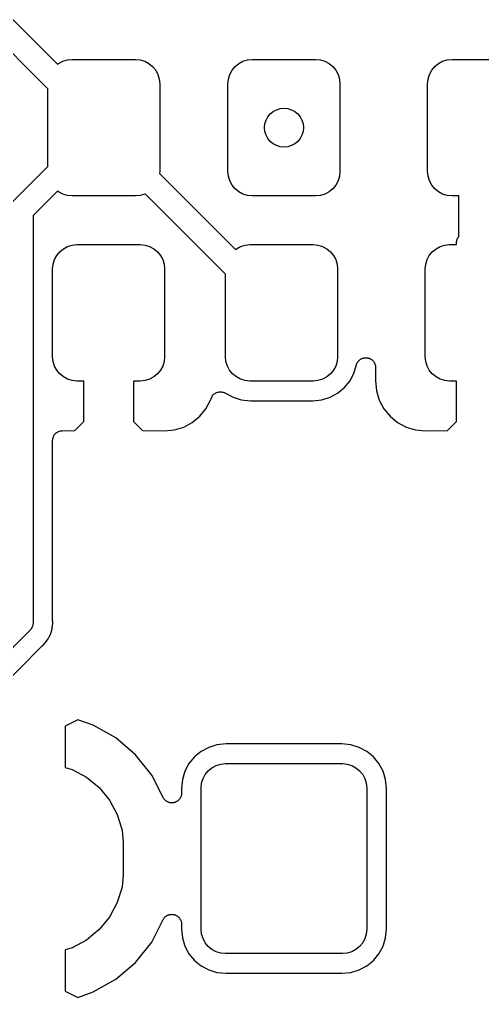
# Model space of a CAD drawing. Extents: x 73.2 to 146.9, y -82.5 to -28.5.
# Drawn here: x 96.69 to 101.44, y -60.22 to -50.19 of the extents above; entities that cross this region are included whole.
import ezdxf

# ---------------------------------------------------------------- set-up
doc = ezdxf.new("R2010")
doc.units = 0
doc.header["$MEASUREMENT"] = 0
doc.layers.add('BLACK', color=7, linetype='CONTINUOUS')

msp = doc.modelspace()

# ---------------------------------------------------------------- linework, layer by layer
at = {"layer": 'BLACK', "linetype": 'CONTINUOUS'}
for p, q in [((96.6177, -50.1909), (97.0194, -50.5926)), ((96.8426, -50.7694), (96.4732, -50.4)), ((97.0194, -50.5926), (97.0194, -50.5926)), ((97.0194, -50.5926), (97.0767, -50.6499)), ((97.0767, -50.6499), (97.0861, -50.6421)), ((97.0861, -50.6421), (97.1293, -50.619)), ((97.1293, -50.619), (97.1762, -50.6048)), ((97.1762, -50.6048), (97.225, -50.6)), ((97.225, -50.6), (97.875, -50.6)), ((97.875, -50.6), (97.9238, -50.6048)), ((97.9238, -50.6048), (97.9707, -50.619)), ((97.9707, -50.619), (98.0139, -50.6421)), ((98.0139, -50.6421), (98.0518, -50.6732)), ((98.8982, -50.6732), (98.9361, -50.6421)), ((98.9361, -50.6421), (98.9793, -50.619)), ((98.9793, -50.619), (99.0262, -50.6048)), ((99.0262, -50.6048), (99.075, -50.6)), ((99.075, -50.6), (99.725, -50.6)), ((99.725, -50.6), (99.7738, -50.6048)), ((99.7738, -50.6048), (99.8207, -50.619)), ((99.8207, -50.619), (99.8639, -50.6421)), ((99.8639, -50.6421), (99.9018, -50.6732)), ((100.948, -50.6732), (100.986, -50.6421)), ((100.986, -50.6421), (101.029, -50.619)), ((101.029, -50.619), (101.076, -50.6048)), ((101.076, -50.6048), (101.125, -50.6)), ((101.125, -50.6), (101.775, -50.6)), ((96.975, -50.9018), (96.8426, -50.7694)), ((96.8426, -50.7694), (96.8426, -50.7694)), ((98.0518, -50.6732), (98.0829, -50.7111)), ((98.0829, -50.7111), (98.106, -50.7543)), ((98.106, -50.7543), (98.1202, -50.8012)), ((98.8298, -50.8012), (98.844, -50.7543)), ((98.844, -50.7543), (98.8671, -50.7111)), ((98.8671, -50.7111), (98.8982, -50.6732)), ((99.9018, -50.6732), (99.9329, -50.7111)), ((99.9329, -50.7111), (99.956, -50.7543)), ((99.956, -50.7543), (99.9702, -50.8012)), ((100.88, -50.8012), (100.894, -50.7543)), ((100.894, -50.7543), (100.917, -50.7111)), ((100.917, -50.7111), (100.948, -50.6732)), ((98.1202, -50.8012), (98.125, -50.85)), ((98.125, -50.85), (98.125, -51.75)), ((98.825, -50.85), (98.8298, -50.8012)), ((98.825, -51.75), (98.825, -50.85)), ((99.9702, -50.8012), (99.975, -50.85)), ((99.975, -50.85), (99.975, -51.75)), ((100.875, -50.85), (100.88, -50.8012)), ((100.875, -51.75), (100.875, -50.85)), ((96.975, -51.6982), (96.975, -50.9018)), ((96.6159, -52.0573), (96.975, -51.6982)), ((98.125, -51.75), (98.1229, -51.7711)), ((98.1229, -51.7711), (98.9017, -52.5499)), ((98.8298, -51.7988), (98.825, -51.75)), ((99.975, -51.75), (99.9702, -51.7988)), ((100.88, -51.7988), (100.875, -51.75)), ((98.844, -51.8457), (98.8298, -51.7988)), ((98.8671, -51.8889), (98.844, -51.8457)), ((99.956, -51.8457), (99.9329, -51.8889)), ((99.9702, -51.7988), (99.956, -51.8457)), ((100.894, -51.8457), (100.88, -51.7988)), ((100.917, -51.8889), (100.894, -51.8457)), ((97.0767, -51.9501), (96.825, -52.2018)), ((97.0861, -51.9579), (97.0767, -51.9501)), ((97.1293, -51.981), (97.0861, -51.9579)), ((98.8982, -51.9268), (98.8671, -51.8889)), ((98.9361, -51.9579), (98.8982, -51.9268)), ((98.9793, -51.981), (98.9361, -51.9579)), ((99.8639, -51.9579), (99.8207, -51.981)), ((99.9018, -51.9268), (99.8639, -51.9579)), ((99.9329, -51.8889), (99.9018, -51.9268)), ((100.948, -51.9268), (100.917, -51.8889)), ((100.986, -51.9579), (100.948, -51.9268)), ((101.029, -51.981), (100.986, -51.9579)), ((97.1762, -51.9952), (97.1293, -51.981)), ((97.225, -52), (97.1762, -51.9952)), ((97.875, -52), (97.225, -52)), ((97.9238, -51.9952), (97.875, -52)), ((97.9707, -51.981), (97.9238, -51.9952)), ((97.9762, -51.978), (97.9707, -51.981)), ((98.8, -52.8018), (97.9762, -51.978)), ((99.0262, -51.9952), (98.9793, -51.981)), ((99.075, -52), (99.0262, -51.9952)), ((99.725, -52), (99.075, -52)), ((99.7738, -51.9952), (99.725, -52)), ((99.8207, -51.981), (99.7738, -51.9952)), ((101.076, -51.9952), (101.029, -51.981)), ((101.125, -52), (101.076, -51.9952)), ((101.196, -52), (101.125, -52)), ((101.196, -52.4155), (101.196, -52)), ((96.825, -52.2018), (96.825, -56.3689)), ((101.171, -52.4796), (101.172, -52.4704)), ((101.172, -52.4704), (101.173, -52.4612)), ((101.173, -52.4602), (101.176, -52.4514)), ((101.173, -52.4607), (101.173, -52.4602)), ((101.173, -52.4612), (101.173, -52.4607)), ((101.176, -52.4514), (101.179, -52.4426)), ((101.179, -52.4416), (101.184, -52.4335)), ((101.179, -52.4421), (101.179, -52.4416)), ((101.179, -52.4426), (101.179, -52.4421)), ((101.184, -52.4335), (101.188, -52.4254)), ((101.188, -52.4245), (101.194, -52.4175)), ((101.188, -52.425), (101.188, -52.4245)), ((101.188, -52.4254), (101.188, -52.425)), ((101.194, -52.4175), (101.196, -52.4155)), ((97.0671, -52.6111), (97.0982, -52.5732)), ((97.0982, -52.5732), (97.1361, -52.5421)), ((97.1361, -52.5421), (97.1793, -52.519)), ((97.1793, -52.519), (97.2262, -52.5048)), ((97.2262, -52.5048), (97.275, -52.5)), ((97.275, -52.5), (97.925, -52.5)), ((97.925, -52.5), (97.9738, -52.5048)), ((97.9738, -52.5048), (98.0207, -52.519)), ((98.0207, -52.519), (98.0639, -52.5421)), ((98.0639, -52.5421), (98.1018, -52.5732)), ((98.1018, -52.5732), (98.1329, -52.6111)), ((98.9017, -52.5499), (98.9111, -52.5421)), ((98.9111, -52.5421), (98.9543, -52.519)), ((98.9543, -52.519), (99.0012, -52.5048)), ((99.0012, -52.5048), (99.05, -52.5)), ((99.05, -52.5), (99.7, -52.5)), ((99.7, -52.5), (99.7488, -52.5048)), ((99.7488, -52.5048), (99.7957, -52.519)), ((99.7957, -52.519), (99.8389, -52.5421)), ((99.8389, -52.5421), (99.8768, -52.5732)), ((99.8768, -52.5732), (99.9079, -52.6111)), ((100.892, -52.6111), (100.923, -52.5732)), ((100.923, -52.5732), (100.961, -52.5421)), ((100.961, -52.5421), (101.004, -52.519)), ((101.004, -52.519), (101.051, -52.5048)), ((101.051, -52.5048), (101.1, -52.5)), ((101.1, -52.5), (101.171, -52.5)), ((101.171, -52.4806), (101.171, -52.4796)), ((101.171, -52.4807), (101.171, -52.4806)), ((101.171, -52.481), (101.171, -52.4807)), ((101.171, -52.4807), (101.171, -52.4807)), ((101.171, -52.5), (101.171, -52.481)), ((97.0298, -52.7012), (97.044, -52.6543)), ((97.044, -52.6543), (97.0671, -52.6111)), ((98.1329, -52.6111), (98.156, -52.6543)), ((98.156, -52.6543), (98.1702, -52.7012)), ((99.9079, -52.6111), (99.931, -52.6543)), ((99.931, -52.6543), (99.9452, -52.7012)), ((100.855, -52.7012), (100.869, -52.6543)), ((100.869, -52.6543), (100.892, -52.6111)), ((97.025, -52.75), (97.0298, -52.7012)), ((97.025, -53.65), (97.025, -52.75)), ((98.1702, -52.7012), (98.175, -52.75)), ((98.175, -52.75), (98.175, -53.65)), ((99.9452, -52.7012), (99.95, -52.75)), ((99.95, -52.75), (99.95, -53.65)), ((100.85, -52.75), (100.855, -52.7012)), ((100.85, -53.65), (100.85, -52.75)), ((98.8, -53.65), (98.8, -52.8018)), ((97.0298, -53.6988), (97.025, -53.65)), ((98.175, -53.65), (98.1702, -53.6988)), ((98.8048, -53.6988), (98.8, -53.65)), ((99.95, -53.65), (99.9452, -53.6988)), ((100.178, -53.682), (100.182, -53.6792)), ((100.182, -53.6792), (100.186, -53.676)), ((100.186, -53.676), (100.19, -53.6739)), ((100.19, -53.6739), (100.194, -53.6714)), ((100.194, -53.6714), (100.199, -53.6694)), ((100.199, -53.6694), (100.203, -53.6671)), ((100.203, -53.6671), (100.208, -53.6658)), ((100.208, -53.6658), (100.212, -53.6641)), ((100.212, -53.6641), (100.217, -53.6631)), ((100.217, -53.6631), (100.222, -53.6617)), ((100.222, -53.6617), (100.227, -53.6613)), ((100.227, -53.6613), (100.231, -53.6605)), ((100.231, -53.6605), (100.236, -53.6605)), ((100.236, -53.6605), (100.242, -53.6601)), ((100.242, -53.6601), (100.246, -53.6606)), ((100.246, -53.6606), (100.251, -53.6606)), ((100.251, -53.6606), (100.256, -53.6617)), ((100.256, -53.6617), (100.261, -53.6623)), ((100.261, -53.6623), (100.265, -53.6636)), ((100.265, -53.6636), (100.27, -53.6646)), ((100.27, -53.6646), (100.275, -53.6666)), ((100.275, -53.6666), (100.28, -53.6682)), ((100.28, -53.6682), (100.284, -53.6704)), ((100.284, -53.6704), (100.288, -53.6722)), ((100.288, -53.6722), (100.292, -53.6751)), ((100.292, -53.6751), (100.297, -53.6776)), ((100.297, -53.6776), (100.3, -53.6805)), ((100.855, -53.6988), (100.85, -53.65)), ((97.044, -53.7457), (97.0298, -53.6988)), ((97.0671, -53.7889), (97.044, -53.7457)), ((98.156, -53.7457), (98.1329, -53.7889)), ((98.1702, -53.6988), (98.156, -53.7457)), ((98.819, -53.7457), (98.8048, -53.6988)), ((98.8421, -53.7889), (98.819, -53.7457)), ((99.931, -53.7457), (99.9079, -53.7889)), ((99.9452, -53.6988), (99.931, -53.7457)), ((100.117, -53.8226), (100.144, -53.731)), ((100.144, -53.731), (100.145, -53.7297)), ((100.145, -53.7297), (100.147, -53.7249)), ((100.147, -53.7249), (100.148, -53.72)), ((100.148, -53.72), (100.151, -53.716)), ((100.151, -53.716), (100.153, -53.7118)), ((100.153, -53.7118), (100.155, -53.7075)), ((100.155, -53.7075), (100.158, -53.703)), ((100.158, -53.703), (100.161, -53.6995)), ((100.161, -53.6995), (100.164, -53.6957)), ((100.164, -53.6957), (100.167, -53.6921)), ((100.167, -53.6921), (100.171, -53.6881)), ((100.171, -53.6881), (100.174, -53.6852)), ((100.174, -53.6852), (100.178, -53.682)), ((100.3, -53.6805), (100.304, -53.6831)), ((100.304, -53.6831), (100.308, -53.6868)), ((100.308, -53.6868), (100.312, -53.6901)), ((100.312, -53.6901), (100.314, -53.6937)), ((100.314, -53.6937), (100.318, -53.697)), ((100.318, -53.697), (100.321, -53.7013)), ((100.321, -53.7013), (100.324, -53.7053)), ((100.324, -53.7053), (100.326, -53.7094)), ((100.326, -53.7094), (100.328, -53.7132)), ((100.328, -53.7132), (100.33, -53.718)), ((100.33, -53.718), (100.333, -53.7226)), ((100.333, -53.7226), (100.334, -53.7271)), ((100.334, -53.7271), (100.336, -53.7313)), ((100.336, -53.7313), (100.337, -53.7364)), ((100.337, -53.7364), (100.338, -53.7414)), ((100.338, -53.7414), (100.339, -53.7459)), ((100.339, -53.7459), (100.34, -53.7504)), ((100.34, -53.7608), (100.339, -53.8955)), ((100.34, -53.7504), (100.34, -53.7556)), ((100.34, -53.7556), (100.34, -53.7608)), ((100.869, -53.7457), (100.855, -53.6988)), ((100.892, -53.7889), (100.869, -53.7457)), ((97.0982, -53.8268), (97.0671, -53.7889)), ((97.1361, -53.8579), (97.0982, -53.8268)), ((97.1793, -53.881), (97.1361, -53.8579)), ((98.0639, -53.8579), (98.0207, -53.881)), ((98.1018, -53.8268), (98.0639, -53.8579)), ((98.1329, -53.7889), (98.1018, -53.8268)), ((98.8732, -53.8268), (98.8421, -53.7889)), ((98.9111, -53.8579), (98.8732, -53.8268)), ((98.9543, -53.881), (98.9111, -53.8579)), ((99.8389, -53.8579), (99.7957, -53.881)), ((99.8768, -53.8268), (99.8389, -53.8579)), ((99.9079, -53.7889), (99.8768, -53.8268)), ((100.075, -53.9005), (100.117, -53.8226)), ((100.923, -53.8268), (100.892, -53.7889)), ((100.961, -53.8579), (100.923, -53.8268)), ((101.004, -53.881), (100.961, -53.8579)), ((97.2262, -53.8952), (97.1793, -53.881)), ((97.275, -53.9), (97.2262, -53.8952)), ((97.346, -53.9), (97.275, -53.9)), ((97.346, -54.3146), (97.346, -53.9)), ((97.925, -53.9), (97.854, -53.9)), ((97.854, -53.9), (97.854, -54.3146)), ((97.9738, -53.8952), (97.925, -53.9)), ((98.0207, -53.881), (97.9738, -53.8952)), ((99.0012, -53.8952), (98.9543, -53.881)), ((99.05, -53.9), (99.0012, -53.8952)), ((99.7, -53.9), (99.05, -53.9)), ((99.7488, -53.8952), (99.7, -53.9)), ((99.7957, -53.881), (99.7488, -53.8952)), ((99.9505, -54.025), (100.019, -53.9689)), ((100.019, -53.9689), (100.075, -53.9005)), ((100.339, -53.8955), (100.349, -53.9996)), ((101.051, -53.8952), (101.004, -53.881)), ((101.1, -53.9), (101.051, -53.8952)), ((101.171, -53.9), (101.1, -53.9)), ((101.171, -54.3146), (101.171, -53.9)), ((98.6466, -54.0953), (98.6509, -54.0811)), ((98.6509, -54.0811), (98.6512, -54.0804)), ((98.6512, -54.0803), (98.6513, -54.0798)), ((98.6512, -54.0804), (98.6512, -54.0803)), ((98.6512, -54.0803), (98.6512, -54.0803)), ((98.6513, -54.0798), (98.6551, -54.0711)), ((98.6551, -54.0711), (98.6588, -54.0624)), ((98.6588, -54.0624), (98.6589, -54.0621)), ((98.6589, -54.0621), (98.6591, -54.0618)), ((98.6591, -54.0618), (98.6644, -54.0541)), ((98.6644, -54.0541), (98.6697, -54.0462)), ((98.6697, -54.0462), (98.6699, -54.046)), ((98.6699, -54.046), (98.6701, -54.0457)), ((98.6701, -54.0457), (98.6769, -54.0391)), ((98.6769, -54.0391), (98.6836, -54.0325)), ((98.6836, -54.0325), (98.6838, -54.0323)), ((98.6838, -54.0323), (98.6841, -54.0321)), ((98.6841, -54.0321), (98.692, -54.0269)), ((98.692, -54.0269), (98.6999, -54.0217)), ((98.6999, -54.0217), (98.7001, -54.0216)), ((98.7001, -54.0216), (98.7004, -54.0214)), ((98.7004, -54.0214), (98.7092, -54.0179)), ((98.7092, -54.0179), (98.7179, -54.0143)), ((98.7179, -54.0143), (98.7182, -54.0143)), ((98.7182, -54.0143), (98.7185, -54.0141)), ((98.7185, -54.0141), (98.7278, -54.0124)), ((98.7278, -54.0124), (98.7371, -54.0106)), ((98.7371, -54.0106), (98.7374, -54.0106)), ((98.7374, -54.0106), (98.7377, -54.0105)), ((98.7377, -54.0105), (98.7471, -54.0106)), ((98.7471, -54.0106), (98.7566, -54.0106)), ((98.7566, -54.0106), (98.7569, -54.0107)), ((98.7569, -54.0107), (98.7572, -54.0107)), ((98.7572, -54.0107), (98.7665, -54.0126)), ((98.7665, -54.0126), (98.7757, -54.0144)), ((98.7757, -54.0144), (98.776, -54.0146)), ((98.776, -54.0146), (98.7763, -54.0146)), ((98.7763, -54.0146), (98.7852, -54.0184)), ((98.7852, -54.0184), (98.7938, -54.0219)), ((98.7938, -54.0219), (98.8774, -54.0666)), ((98.8774, -54.0666), (98.962, -54.0923)), ((99.788, -54.0923), (99.8726, -54.0666)), ((99.8726, -54.0666), (99.9505, -54.025)), ((100.349, -53.9996), (100.378, -54.0953)), ((98.5994, -54.1836), (98.6466, -54.0953)), ((98.962, -54.0923), (99.0549, -54.1015)), ((99.0549, -54.1015), (99.6951, -54.1015)), ((99.6951, -54.1015), (99.788, -54.0923)), ((100.378, -54.0953), (100.426, -54.1836)), ((98.4586, -54.3244), (98.5359, -54.2609)), ((98.5359, -54.2609), (98.5994, -54.1836)), ((100.426, -54.1836), (100.489, -54.2609)), ((100.489, -54.2609), (100.566, -54.3244)), ((97.2521, -54.4085), (97.346, -54.3146)), ((97.854, -54.3146), (97.9479, -54.4085)), ((98.2746, -54.4006), (98.3703, -54.3716)), ((98.3703, -54.3716), (98.4586, -54.3244)), ((100.566, -54.3244), (100.655, -54.3716)), ((100.655, -54.3716), (100.75, -54.4006)), ((101.077, -54.4085), (101.171, -54.3146)), ((97.0272, -54.4891), (97.0299, -54.4806)), ((97.0299, -54.4806), (97.0324, -54.4721)), ((97.0324, -54.4721), (97.0328, -54.4713)), ((97.0328, -54.4713), (97.0331, -54.4705)), ((97.0331, -54.4705), (97.0374, -54.4627)), ((97.0374, -54.4627), (97.0415, -54.4548)), ((97.0415, -54.4548), (97.042, -54.4541)), ((97.042, -54.4541), (97.0425, -54.4534)), ((97.0425, -54.4534), (97.0482, -54.4466)), ((97.0482, -54.4466), (97.0538, -54.4397)), ((97.0538, -54.4397), (97.0544, -54.4391)), ((97.0544, -54.4391), (97.055, -54.4384)), ((97.055, -54.4384), (97.0619, -54.4328)), ((97.0619, -54.4328), (97.0687, -54.4272)), ((97.0687, -54.4272), (97.0695, -54.4267)), ((97.0695, -54.4267), (97.0702, -54.4262)), ((97.0702, -54.4262), (97.0781, -54.4221)), ((97.0781, -54.4221), (97.0859, -54.4178)), ((97.0859, -54.4178), (97.0867, -54.4175)), ((97.0867, -54.4175), (97.0875, -54.4171)), ((97.0875, -54.4171), (97.096, -54.4146)), ((97.096, -54.4146), (97.1045, -54.412)), ((97.1045, -54.412), (97.1054, -54.4119)), ((97.1054, -54.4119), (97.1063, -54.4116)), ((97.1063, -54.4116), (97.1151, -54.4108)), ((97.1151, -54.4108), (97.1239, -54.4099)), ((97.1239, -54.4099), (97.2521, -54.4085)), ((97.9479, -54.4085), (98.1706, -54.4109)), ((98.1706, -54.4109), (98.2746, -54.4006)), ((100.75, -54.4006), (100.854, -54.4109)), ((100.854, -54.4109), (101.077, -54.4085)), ((97.025, -54.5085), (97.026, -54.4997)), ((97.025, -54.5098), (97.025, -54.5085)), ((97.025, -56.3541), (97.025, -54.5098)), ((97.026, -54.4997), (97.0268, -54.4908)), ((97.0268, -54.4908), (97.0271, -54.4899)), ((97.0271, -54.4899), (97.0272, -54.4891)), ((96.825, -56.3811), (96.8232, -56.3995)), ((96.825, -56.3689), (96.8256, -56.375)), ((96.8256, -56.375), (96.825, -56.3811)), ((96.825, -56.3811), (96.825, -56.3811)), ((97.0216, -56.4249), (97.0255, -56.3861)), ((97.0254, -56.3583), (97.025, -56.3541)), ((97.0253, -56.3626), (97.0254, -56.3583)), ((97.0255, -56.3639), (97.0253, -56.3626)), ((97.0266, -56.375), (97.0255, -56.3639)), ((97.0255, -56.3861), (97.0266, -56.375)), ((97.0255, -56.3861), (97.0255, -56.3861)), ((96.784, -56.4677), (95.0836, -58.1681)), ((96.7888, -56.4638), (96.784, -56.4677)), ((96.7954, -56.4558), (96.7888, -56.4638)), ((96.8044, -56.4448), (96.7954, -56.4558)), ((96.816, -56.4231), (96.8044, -56.4448)), ((96.8179, -56.417), (96.816, -56.4231)), ((96.8232, -56.3995), (96.8179, -56.417)), ((97.0017, -56.5), (97.0196, -56.4409)), ((97.0196, -56.4409), (97.0203, -56.4387)), ((97.0196, -56.4409), (97.0196, -56.4409)), ((97.0203, -56.4387), (97.0216, -56.4249)), ((96.9417, -56.5928), (96.9598, -56.5707)), ((96.9598, -56.5707), (96.9715, -56.5564)), ((96.9598, -56.5707), (96.9598, -56.5707)), ((96.9715, -56.5564), (97.0017, -56.5)), ((96.2759, -57.2587), (96.915, -56.6196)), ((96.915, -56.6196), (96.916, -56.6186)), ((96.916, -56.6186), (96.9193, -56.616)), ((96.9193, -56.616), (96.9223, -56.613)), ((96.9223, -56.613), (96.9309, -56.6059)), ((96.9309, -56.6059), (96.9417, -56.5928)), ((96.9417, -56.5928), (96.9417, -56.5928)), ((97.2852, -57.3755), (97.154, -57.4403)), ((97.4419, -57.4315), (97.2852, -57.3755)), ((97.154, -57.4403), (97.154, -57.8638)), ((97.6752, -57.5621), (97.4419, -57.4315)), ((97.8774, -57.7347), (97.6752, -57.5621)), ((98.6274, -57.6584), (98.5495, -57.7)), ((98.712, -57.6327), (98.6274, -57.6584)), ((98.8049, -57.6235), (98.712, -57.6327)), ((99.9951, -57.6235), (98.8049, -57.6235)), ((100.088, -57.6327), (99.9951, -57.6235)), ((100.173, -57.6584), (100.088, -57.6327)), ((100.251, -57.7), (100.173, -57.6584)), ((98.0421, -57.9435), (97.8774, -57.7347)), ((98.4811, -57.7561), (98.425, -57.8245)), ((98.5495, -57.7), (98.4811, -57.7561)), ((100.319, -57.7561), (100.251, -57.7)), ((100.375, -57.8245), (100.319, -57.7561)), ((97.154, -57.8638), (97.2269, -57.8859)), ((97.2269, -57.8859), (97.3745, -57.9648)), ((98.425, -57.8245), (98.3834, -57.9024)), ((98.6232, -57.8982), (98.6611, -57.8671)), ((98.6611, -57.8671), (98.7043, -57.844)), ((98.7043, -57.844), (98.7512, -57.8298)), ((98.7512, -57.8298), (98.8, -57.825)), ((98.8, -57.825), (100, -57.825)), ((100, -57.825), (100.049, -57.8298)), ((100.049, -57.8298), (100.096, -57.844)), ((100.096, -57.844), (100.139, -57.8671)), ((100.139, -57.8671), (100.177, -57.8982)), ((100.417, -57.9024), (100.375, -57.8245)), ((97.3745, -57.9648), (97.5039, -58.0711)), ((98.1595, -58.1737), (98.0421, -57.9435)), ((98.3577, -57.987), (98.3485, -58.0799)), ((98.3834, -57.9024), (98.3577, -57.987)), ((98.5548, -58.0262), (98.569, -57.9793)), ((98.569, -57.9793), (98.5921, -57.9361)), ((98.5921, -57.9361), (98.6232, -57.8982)), ((100.177, -57.8982), (100.208, -57.9361)), ((100.208, -57.9361), (100.231, -57.9793)), ((100.231, -57.9793), (100.245, -58.0262)), ((100.442, -57.987), (100.417, -57.9024)), ((100.451, -58.0799), (100.442, -57.987)), ((97.5039, -58.0711), (97.6102, -58.2005)), ((98.3485, -58.0799), (98.3485, -58.1283)), ((98.55, -58.075), (98.5548, -58.0262)), ((98.55, -59.525), (98.55, -58.075)), ((100.245, -58.0262), (100.25, -58.075)), ((100.25, -58.075), (100.25, -59.525)), ((100.451, -59.5201), (100.451, -58.0799)), ((98.1626, -58.1785), (98.1595, -58.1737)), ((98.1653, -58.1836), (98.1626, -58.1785)), ((98.1678, -58.1867), (98.1653, -58.1836)), ((98.17, -58.1901), (98.1678, -58.1867)), ((98.174, -58.1943), (98.17, -58.1901)), ((98.1776, -58.1987), (98.174, -58.1943)), ((98.324, -58.1939), (98.3211, -58.1966)), ((98.3274, -58.1892), (98.324, -58.1939)), ((98.3311, -58.1848), (98.3274, -58.1892)), ((98.333, -58.1812), (98.3311, -58.1848)), ((98.3353, -58.1779), (98.333, -58.1812)), ((98.3377, -58.1727), (98.3353, -58.1779)), ((98.3405, -58.1677), (98.3377, -58.1727)), ((98.3417, -58.1638), (98.3405, -58.1677)), ((98.3433, -58.1601), (98.3417, -58.1638)), ((98.3446, -58.1545), (98.3433, -58.1601)), ((98.3464, -58.1491), (98.3446, -58.1545)), ((98.3468, -58.145), (98.3464, -58.1491)), ((98.3477, -58.1411), (98.3468, -58.145)), ((98.3479, -58.1354), (98.3477, -58.1411)), ((98.3485, -58.1297), (98.3479, -58.1354)), ((98.3485, -58.1283), (98.3485, -58.1297)), ((97.6102, -58.2005), (97.6891, -58.3481)), ((98.1807, -58.2013), (98.1776, -58.1987)), ((98.1835, -58.2042), (98.1807, -58.2013)), ((98.1882, -58.2075), (98.1835, -58.2042)), ((98.1926, -58.2112), (98.1882, -58.2075)), ((98.1962, -58.2131), (98.1926, -58.2112)), ((98.1995, -58.2154), (98.1962, -58.2131)), ((98.2047, -58.2177), (98.1995, -58.2154)), ((98.2098, -58.2205), (98.2047, -58.2177)), ((98.2137, -58.2216), (98.2098, -58.2205)), ((98.2173, -58.2233), (98.2137, -58.2216)), ((98.2229, -58.2245), (98.2173, -58.2233)), ((98.2284, -58.2262), (98.2229, -58.2245)), ((98.2325, -58.2266), (98.2284, -58.2262)), ((98.2364, -58.2275), (98.2325, -58.2266)), ((98.2421, -58.2277), (98.2364, -58.2275)), ((98.2479, -58.2283), (98.2421, -58.2277)), ((98.2519, -58.2279), (98.2479, -58.2283)), ((98.2559, -58.228), (98.2519, -58.2279)), ((98.2616, -58.227), (98.2559, -58.228)), ((98.2673, -58.2265), (98.2616, -58.227)), ((98.2712, -58.2254), (98.2673, -58.2265)), ((98.2751, -58.2247), (98.2712, -58.2254)), ((98.2805, -58.2226), (98.2751, -58.2247)), ((98.286, -58.221), (98.2805, -58.2226)), ((98.2896, -58.2191), (98.286, -58.221)), ((98.2933, -58.2177), (98.2896, -58.2191)), ((98.2982, -58.2146), (98.2933, -58.2177)), ((98.3033, -58.2119), (98.2982, -58.2146)), ((98.3064, -58.2094), (98.3033, -58.2119)), ((98.3099, -58.2073), (98.3064, -58.2094)), ((98.314, -58.2033), (98.3099, -58.2073)), ((98.3185, -58.1997), (98.314, -58.2033)), ((98.3211, -58.1966), (98.3185, -58.1997)), ((97.6891, -58.3481), (97.7377, -58.5084)), ((97.7377, -58.5084), (97.75, -58.6333)), ((97.75, -58.6333), (97.75, -58.9667)), ((97.75, -58.9667), (97.7377, -59.0916)), ((97.7377, -59.0916), (97.6891, -59.2519)), ((97.6891, -59.2519), (97.6102, -59.3995)), ((98.1786, -59.4003), (98.1817, -59.3978)), ((98.1817, -59.3978), (98.1846, -59.3949)), ((98.1846, -59.3949), (98.1893, -59.3917)), ((98.1893, -59.3917), (98.1938, -59.3881)), ((98.1938, -59.3881), (98.1974, -59.3862)), ((98.1974, -59.3862), (98.2007, -59.3839)), ((98.2007, -59.3839), (98.206, -59.3817)), ((98.206, -59.3817), (98.2111, -59.379)), ((98.2111, -59.379), (98.215, -59.3779)), ((98.215, -59.3779), (98.2187, -59.3763)), ((98.2187, -59.3763), (98.2243, -59.3751)), ((98.2243, -59.3751), (98.2298, -59.3735)), ((98.2298, -59.3735), (98.2338, -59.3731)), ((98.2338, -59.3731), (98.2378, -59.3723)), ((98.2378, -59.3723), (98.2435, -59.3723)), ((98.2435, -59.3723), (98.2492, -59.3717)), ((98.2492, -59.3717), (98.2533, -59.3722)), ((98.2533, -59.3722), (98.2573, -59.3721)), ((98.2573, -59.3721), (98.2629, -59.3732)), ((98.2629, -59.3732), (98.2687, -59.3738)), ((98.2687, -59.3738), (98.2725, -59.375)), ((98.2725, -59.375), (98.2765, -59.3757)), ((98.2765, -59.3757), (98.2818, -59.3778)), ((98.2818, -59.3778), (98.2873, -59.3795)), ((98.2873, -59.3795), (98.2908, -59.3815)), ((98.2908, -59.3815), (98.2946, -59.383)), ((98.2946, -59.383), (98.2994, -59.3861)), ((98.2994, -59.3861), (98.3045, -59.3888)), ((98.3045, -59.3888), (98.3076, -59.3914)), ((98.3076, -59.3914), (98.311, -59.3936)), ((98.311, -59.3936), (98.3151, -59.3976)), ((98.3151, -59.3976), (98.3195, -59.4013)), ((97.6102, -59.3995), (97.5039, -59.5289)), ((98.0421, -59.6565), (98.1595, -59.4263)), ((98.1595, -59.4263), (98.1601, -59.4251)), ((98.1601, -59.4251), (98.1633, -59.4203)), ((98.1633, -59.4203), (98.166, -59.4152)), ((98.166, -59.4152), (98.1686, -59.4121)), ((98.1686, -59.4121), (98.1709, -59.4088)), ((98.1709, -59.4088), (98.1749, -59.4047)), ((98.1749, -59.4047), (98.1786, -59.4003)), ((98.3195, -59.4013), (98.3221, -59.4044)), ((98.3221, -59.4044), (98.3249, -59.4072)), ((98.3249, -59.4072), (98.3282, -59.4119)), ((98.3282, -59.4119), (98.3318, -59.4164)), ((98.3318, -59.4164), (98.3337, -59.42)), ((98.3337, -59.42), (98.336, -59.4233)), ((98.336, -59.4233), (98.3383, -59.4285)), ((98.3383, -59.4285), (98.341, -59.4336)), ((98.341, -59.4336), (98.3422, -59.4375)), ((98.3422, -59.4375), (98.3438, -59.4412)), ((98.3438, -59.4412), (98.345, -59.4468)), ((98.345, -59.4468), (98.3466, -59.4523)), ((98.3466, -59.4523), (98.347, -59.4563)), ((98.347, -59.4563), (98.3479, -59.4603)), ((98.3479, -59.4603), (98.348, -59.466)), ((98.348, -59.466), (98.3485, -59.4717)), ((98.3485, -59.4717), (98.3485, -59.5201)), ((97.5039, -59.5289), (97.3745, -59.6352)), ((98.3485, -59.5201), (98.3577, -59.613)), ((98.5548, -59.5738), (98.55, -59.525)), ((98.569, -59.6207), (98.5548, -59.5738)), ((100.245, -59.5738), (100.231, -59.6207)), ((100.25, -59.525), (100.245, -59.5738)), ((100.442, -59.613), (100.451, -59.5201)), ((97.3745, -59.6352), (97.2269, -59.7141)), ((97.8774, -59.8653), (98.0421, -59.6565)), ((98.3577, -59.613), (98.3834, -59.6976)), ((98.3834, -59.6976), (98.425, -59.7755)), ((98.5921, -59.6639), (98.569, -59.6207)), ((98.6232, -59.7018), (98.5921, -59.6639)), ((100.208, -59.6639), (100.177, -59.7018)), ((100.231, -59.6207), (100.208, -59.6639)), ((100.375, -59.7755), (100.417, -59.6976)), ((100.417, -59.6976), (100.442, -59.613)), ((97.2269, -59.7141), (97.154, -59.7362)), ((97.154, -59.7362), (97.154, -60.1597)), ((98.425, -59.7755), (98.4811, -59.8439)), ((98.6611, -59.7329), (98.6232, -59.7018)), ((98.7043, -59.756), (98.6611, -59.7329)), ((98.7512, -59.7702), (98.7043, -59.756)), ((98.8, -59.775), (98.7512, -59.7702)), ((100, -59.775), (98.8, -59.775)), ((100.049, -59.7702), (100, -59.775)), ((100.096, -59.756), (100.049, -59.7702)), ((100.139, -59.7329), (100.096, -59.756)), ((100.177, -59.7018), (100.139, -59.7329)), ((100.319, -59.8439), (100.375, -59.7755)), ((97.6752, -60.0379), (97.8774, -59.8653)), ((98.4811, -59.8439), (98.5495, -59.9)), ((98.5495, -59.9), (98.6274, -59.9416)), ((100.173, -59.9416), (100.251, -59.9)), ((100.251, -59.9), (100.319, -59.8439)), ((98.6274, -59.9416), (98.712, -59.9673)), ((98.712, -59.9673), (98.8049, -59.9765)), ((98.8049, -59.9765), (99.9951, -59.9765)), ((99.9951, -59.9765), (100.088, -59.9673)), ((100.088, -59.9673), (100.173, -59.9416)), ((97.4419, -60.1685), (97.6752, -60.0379)), ((97.154, -60.1597), (97.2852, -60.2245)), ((97.2852, -60.2245), (97.4419, -60.1685))]:
    msp.add_line(p, q, dxfattribs=at)
at = {"layer": 'BLACK'}
msp.add_circle((99.4, -51.3), 0.2, dxfattribs=at)

doc.saveas('drawing.dxf')
